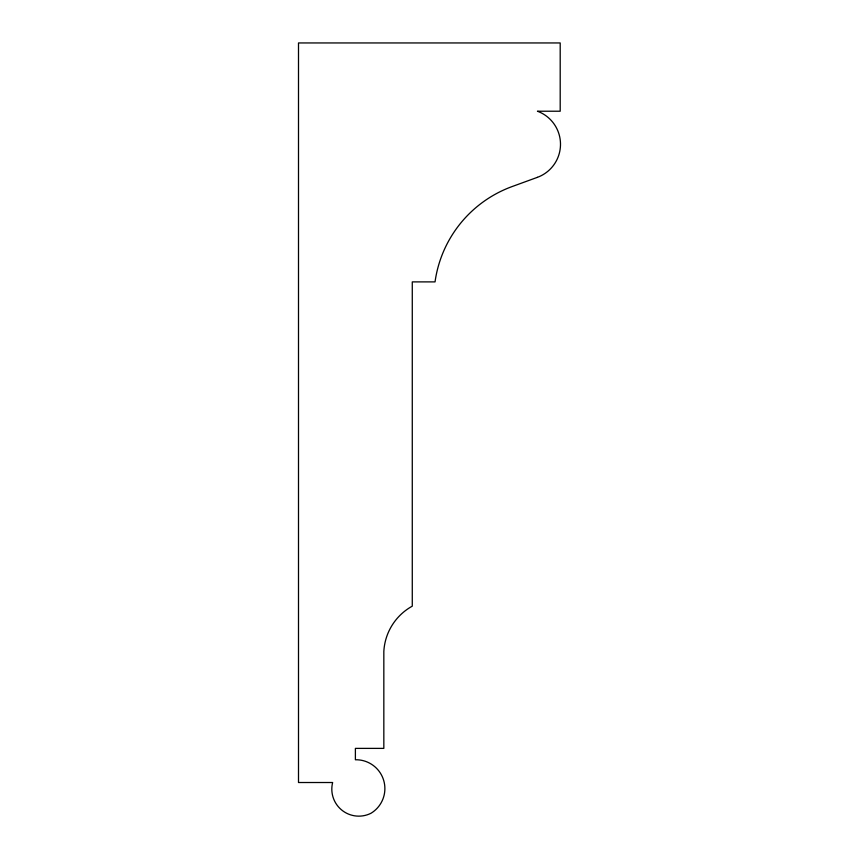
<?xml version="1.0" encoding="UTF-8"?>
<svg xmlns="http://www.w3.org/2000/svg" width="859" height="859" viewBox="0 0 859 859"><rect width="100%" height="100%" fill="white"/><g stroke="black" fill="none" stroke-linecap="round" stroke-linejoin="round"><path stroke-width="1.29" d="M537.337 177.362L512.136 186.553A118.993 118.993 0 0 0 435.041 281.892L412.277 281.892L412.277 606.164A55.083 55.083 0 0 0 383.833 651.476L383.833 748.382L355.39 748.382L355.39 759.764A28.841 28.841 0 0 1 371.034 813.237A27.016 27.016 0 0 1 332.637 782.517L298.502 782.517L298.502 42.95L560.197 42.95L560.197 111.219L537.444 111.219A35.219 35.219 0 0 1 537.337 177.362"/></g></svg>
